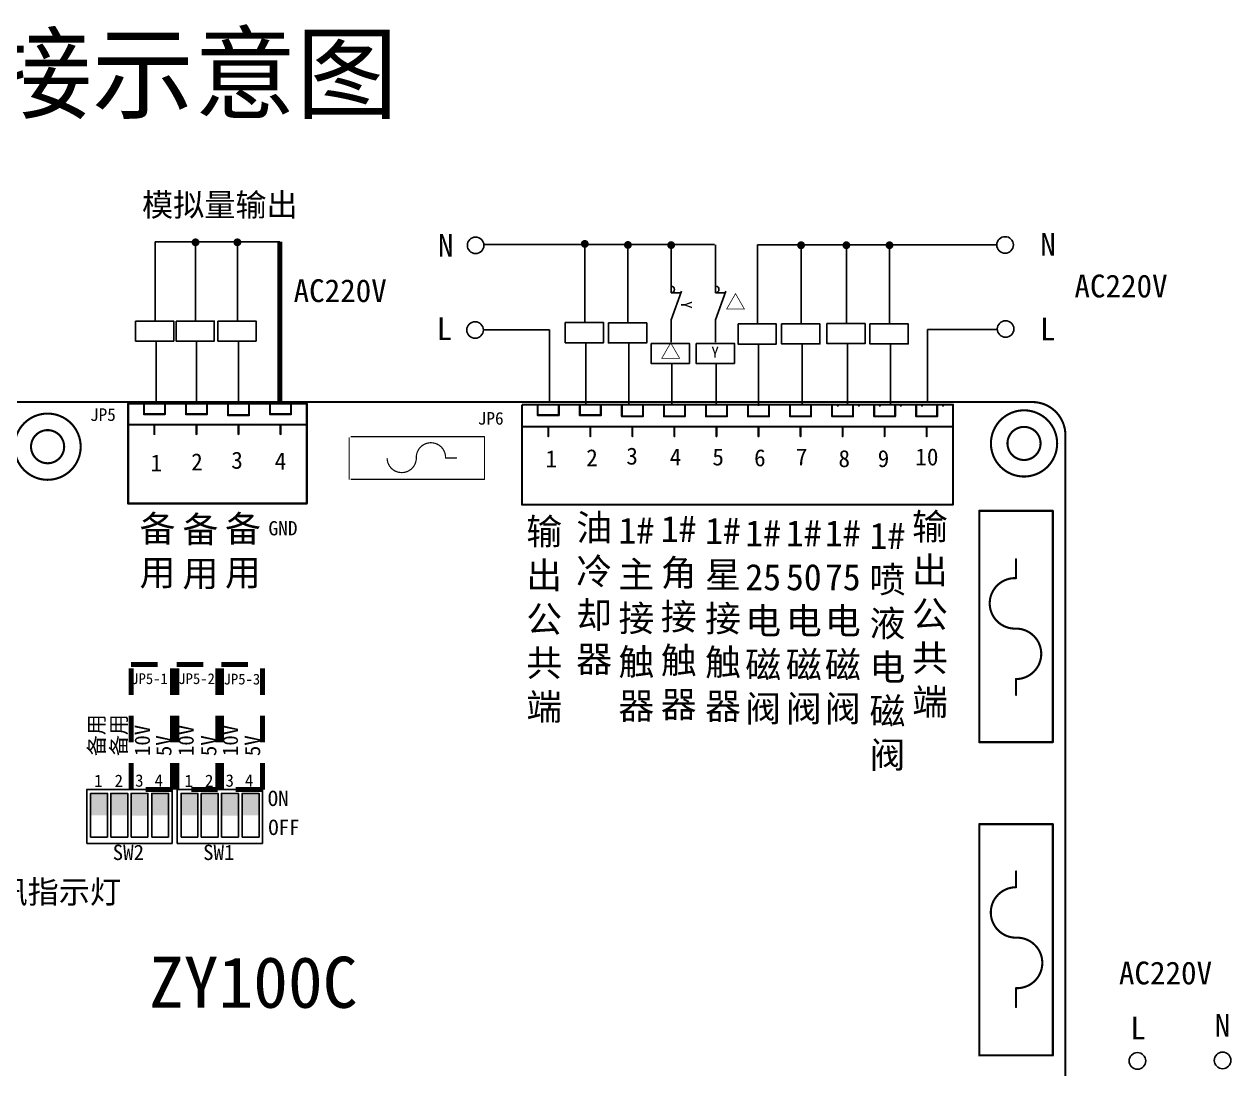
# Model space of a CAD drawing. Extents: x -2.3 to 11.6, y 27.8 to 37.8.
# Drawn here: x 5.88 to 11.62, y 32.8 to 37.77 of the extents above; entities that cross this region are included whole.
import ezdxf
from ezdxf.enums import TextEntityAlignment as Align

# ---------------------------------------------------------------- set-up
doc = ezdxf.new("R2010")
doc.units = 0
doc.header["$MEASUREMENT"] = 0
doc.linetypes.add('ACAD_ISO07W100', pattern=[3, 0, -3])
doc.linetypes.add('HIDDEN2', pattern=[0.1875, 0.125, -0.0625])
doc.layers.get('0').update_dxf_attribs({"linetype": 'CONTINUOUS'})
for name, color, linetype in [('BOTTOMSOLDER', 250, 'CONTINUOUS'), ('KEEPOUTLAYER', 250, 'CONTINUOUS'), ('MECHANICAL1', 251, 'CONTINUOUS'), ('TOPOVERLAY', 250, 'CONTINUOUS')]:
    doc.layers.add(name, color=color, linetype=linetype)
doc.styles.add('宋体', font='')
doc.styles.get('宋体').set_extended_font_data('SimSun')

msp = doc.modelspace()

# ---------------------------------------------------------------- hatches: boundary and pattern name
h = msp.add_hatch(color=256)
edge = h.paths.add_edge_path()
edge.add_arc((6.6966, 36.7361), 0.0189, 180, 540)
h = msp.add_hatch(color=256)
edge = h.paths.add_edge_path()
edge.add_arc((6.8957, 36.7361), 0.0189, 180, 540)
h = msp.add_hatch(color=256)
edge = h.paths.add_edge_path()
edge.add_arc((8.5484, 36.7286), 0.0189, 180, 540)
h = msp.add_hatch(color=256)
edge = h.paths.add_edge_path()
edge.add_arc((8.7534, 36.7236), 0.0189, 180, 540)
h = msp.add_hatch(color=256)
edge = h.paths.add_edge_path()
edge.add_arc((8.9592, 36.7228), 0.0189, 180, 540)
h = msp.add_hatch(color=256)
edge = h.paths.add_edge_path()
edge.add_arc((9.5773, 36.7223), 0.0189, 180, 540)
h = msp.add_hatch(color=256)
edge = h.paths.add_edge_path()
edge.add_arc((9.7927, 36.7223), 0.0189, 180, 540)
h = msp.add_hatch(color=256)
edge = h.paths.add_edge_path()
edge.add_arc((9.9978, 36.7223), 0.0189, 180, 540)
for points in [[(6.1964, 34.1086), (6.2766, 34.1086), (6.2766, 34.0105), (6.1964, 34.0105)], [(6.2942, 34.109), (6.3743, 34.109), (6.3743, 34.0109), (6.2942, 34.0109)], [(6.3899, 34.1081), (6.4701, 34.1081), (6.4701, 34.01), (6.3899, 34.01)], [(6.4882, 34.1085), (6.5684, 34.1085), (6.5684, 34.0104), (6.4882, 34.0104)], [(6.6264, 34.1086), (6.7066, 34.1086), (6.7066, 34.0105), (6.6264, 34.0105)], [(6.7241, 34.109), (6.8043, 34.109), (6.8043, 34.0109), (6.7241, 34.0109)], [(6.8199, 34.1081), (6.9001, 34.1081), (6.9001, 34.01), (6.8199, 34.01)], [(6.9182, 34.1085), (6.9983, 34.1085), (6.9983, 34.0104), (6.9182, 34.0104)]]:
    msp.add_hatch(color=256).paths.add_polyline_path(points)

# ---------------------------------------------------------------- linework, layer by layer
at = {"color": 0}
for p, q in [((8.959, 36.7243), (8.959, 36.4966)), ((9.1705, 36.7243), (9.1705, 36.4966)), ((8.959, 36.3681), (9.0083, 36.5037)), ((8.959, 36.4966), (9.0057, 36.4966)), ((9.1705, 36.3681), (9.2197, 36.5037)), ((9.1705, 36.4966), (9.2172, 36.4966)), ((8.959, 36.3681), (8.959, 36.2605)), ((9.1705, 36.3681), (9.1705, 36.2605))]:
    msp.add_line(p, q, dxfattribs=at)
for p, q in [((6.5841, 34.1338), (6.1772, 34.1338)), ((6.1789, 34.134), (6.1789, 33.8775)), ((6.5858, 34.134), (6.5858, 33.8775)), ((7.0141, 34.1338), (6.6072, 34.1338)), ((6.6088, 34.134), (6.6088, 33.8775)), ((7.0157, 34.134), (7.0157, 33.8775)), ((6.1789, 33.8775), (6.5858, 33.8775)), ((6.1975, 33.9067), (6.2779, 33.9067)), ((6.2936, 33.9067), (6.374, 33.9067)), ((6.39, 33.9067), (6.4704, 33.9067)), ((6.4883, 33.9067), (6.5686, 33.9067)), ((6.6088, 33.8775), (7.0157, 33.8775)), ((6.6275, 33.9067), (6.7079, 33.9067)), ((6.7236, 33.9067), (6.804, 33.9067)), ((6.82, 33.9067), (6.9004, 33.9067)), ((6.9182, 33.9067), (6.9986, 33.9067))]:
    msp.add_line(p, q)
for points in [[(6.1975, 33.9067), (6.1975, 34.1149), (6.2779, 34.1149), (6.2779, 33.9067)], [(6.2936, 33.9067), (6.2936, 34.1149), (6.374, 34.1149), (6.374, 33.9067)], [(6.39, 33.9067), (6.39, 34.1149), (6.4704, 34.1149), (6.4704, 33.9067)], [(6.4883, 33.9067), (6.4883, 34.1149), (6.5686, 34.1149), (6.5686, 33.9067)], [(6.6275, 33.9067), (6.6275, 34.1149), (6.7079, 34.1149), (6.7079, 33.9067)], [(6.7236, 33.9067), (6.7236, 34.1149), (6.804, 34.1149), (6.804, 33.9067)], [(6.82, 33.9067), (6.82, 34.1149), (6.9004, 34.1149), (6.9004, 33.9067)], [(6.9182, 33.9067), (6.9182, 34.1149), (6.9986, 34.1149), (6.9986, 33.9067)]]:
    msp.add_lwpolyline(points)
for centre in [(8.9595, 36.5123), (9.171, 36.5123)]:
    msp.add_arc(centre, 0.0157, 268.26312, 88.26312)
at = {"layer": 'BOTTOMSOLDER', "color": 0, "linetype": 'Continuous'}
for p, q in [((7.098, 36.7391), (6.504, 36.7377)), ((6.504, 36.7377), (6.504, 36.361)), ((6.6964, 36.7377), (6.6964, 36.361)), ((6.8956, 36.7377), (6.8956, 36.361)), ((9.1649, 36.7252), (8.068, 36.7252)), ((8.5482, 36.7302), (8.5482, 36.3535)), ((8.7532, 36.7288), (8.7532, 36.3521)), ((9.3699, 36.7238), (10.5077, 36.7238)), ((9.3699, 36.7238), (9.3699, 36.3471)), ((9.5772, 36.7244), (9.5772, 36.3477)), ((9.7926, 36.7258), (9.7926, 36.3491)), ((9.9976, 36.7244), (9.9976, 36.3478)), ((8.0675, 36.3199), (8.3806, 36.3199)), ((8.3806, 36.3199), (8.3806, 35.9765)), ((10.1783, 36.3211), (10.1783, 35.9765)), ((10.5077, 36.3211), (10.1783, 36.3211)), ((6.509, 35.9727), (6.509, 36.2629)), ((6.7014, 35.9727), (6.7014, 36.2629)), ((6.9006, 35.9727), (6.9006, 36.2629)), ((8.5532, 35.9652), (8.5532, 36.2554)), ((8.7582, 35.9639), (8.7582, 36.2541)), ((9.3749, 35.9589), (9.3749, 36.2491)), ((9.5822, 35.9595), (9.5822, 36.2497)), ((9.7976, 35.9609), (9.7976, 36.2511)), ((10.0026, 35.9595), (10.0026, 36.2497)), ((8.9626, 35.9601), (8.9626, 36.1599)), ((9.1739, 35.96), (9.1739, 36.1599))]:
    msp.add_line(p, q, dxfattribs=at)
at = {"layer": 'BOTTOMSOLDER', "color": 0, "linetype": 'Continuous', "lineweight": 80}
msp.add_lwpolyline([(7.098, 35.9765), (7.098, 36.7391)], dxfattribs=at)
at = {"layer": 'BOTTOMSOLDER', "color": 0, "linetype": 'Continuous'}
for points in [[(6.4114, 36.3616), (6.5934, 36.3616), (6.5934, 36.2663), (6.4114, 36.2663)], [(6.6038, 36.3616), (6.7858, 36.3616), (6.7858, 36.2663), (6.6038, 36.2663)], [(6.803, 36.3616), (6.985, 36.3616), (6.985, 36.2663), (6.803, 36.2663)], [(8.4556, 36.3541), (8.6377, 36.3541), (8.6377, 36.2588), (8.4556, 36.2588)], [(8.6606, 36.3528), (8.8427, 36.3528), (8.8427, 36.2574), (8.6606, 36.2574)], [(9.2773, 36.3478), (9.4593, 36.3478), (9.4593, 36.2524), (9.2773, 36.2524)], [(9.4846, 36.3484), (9.6666, 36.3484), (9.6666, 36.253), (9.4846, 36.253)], [(9.7, 36.3498), (9.882, 36.3498), (9.882, 36.2544), (9.7, 36.2544)], [(9.905, 36.3484), (10.087, 36.3484), (10.087, 36.2531), (9.905, 36.2531)], [(8.8637, 36.2552), (9.0458, 36.2552), (9.0458, 36.1599), (8.8637, 36.1599)], [(9.0778, 36.2552), (9.2599, 36.2552), (9.2599, 36.1599), (9.0778, 36.1599)]]:
    msp.add_lwpolyline(points, close=True, dxfattribs=at)
at = {"layer": 'BOTTOMSOLDER', "color": 0, "linetype": 'HIDDEN2', "lineweight": 80}
for points in [[(6.5848, 34.1338), (6.3907, 34.1338), (6.3907, 34.7286), (6.5865, 34.7286)], [(6.5865, 34.134), (6.5865, 34.7286)], [(6.8017, 34.1338), (6.6076, 34.1338), (6.6076, 34.7286), (6.8034, 34.7286)], [(6.8034, 34.134), (6.8034, 34.7286)], [(7.0141, 34.1338), (6.82, 34.1338), (6.82, 34.7286), (7.0157, 34.7286)], [(7.0157, 34.134), (7.0157, 34.7286)]]:
    msp.add_lwpolyline(points, dxfattribs=at)
at = {"layer": 'BOTTOMSOLDER', "color": 0, "linetype": 'Continuous'}
for centre in [(8.0291, 36.7218), (10.5478, 36.7235), (8.0266, 36.3191), (10.5502, 36.3239), (11.1773, 32.8426), (11.5823, 32.8453)]:
    msp.add_circle(centre, 0.0395, dxfattribs=at)
at = {"layer": 'KEEPOUTLAYER', "color": 0, "const_width": 0.01}
for points in [[(-0.2577, 35.9765), (10.6797, 35.9765)], [(10.8346, 31.2127), (10.8346, 35.819)]]:
    msp.add_lwpolyline(points, dxfattribs=at)
at = {"layer": 'KEEPOUTLAYER', "color": 0}
for points, const_width in [([(10.7953, 35.7796, 1), (10.4803, 35.7796, 1)], 0.01), ([(10.6747, 35.9765, 1), (10.6797, 35.9765, 1)], 0.005), ([(10.6747, 35.9765, 1), (10.6797, 35.9765, 1)], 0.005), ([(6.1503, 35.7641, 1), (5.8353, 35.7641, 1)], 0.01), ([(10.8321, 35.819, 1), (10.8371, 35.819, 1)], 0.005), ([(10.8321, 35.819, 1), (10.8371, 35.819, 1)], 0.005), ([(10.4778, 35.7796, 1), (10.4828, 35.7796, 1)], 0.005), ([(10.7928, 35.7796, 1), (10.7978, 35.7796, 1)], 0.005)]:
    msp.add_lwpolyline(points, format="xyb", close=True, dxfattribs=dict(at, const_width=const_width))
at = {"layer": 'KEEPOUTLAYER', "color": 0, "const_width": 0.01}
msp.add_lwpolyline([(10.6772, 35.9765, -0.414214), (10.8346, 35.819)], format="xyb", dxfattribs=at)
at = {"layer": 'MECHANICAL1', "color": 0}
for points, const_width in [([(6.0716, 35.7641, 1), (5.9141, 35.7641, 1)], 0.01), ([(10.7165, 35.7796, 1), (10.5591, 35.7796, 1)], 0.01), ([(10.5566, 35.7796, 1), (10.5616, 35.7796, 1)], 0.005), ([(10.714, 35.7796, 1), (10.719, 35.7796, 1)], 0.005)]:
    msp.add_lwpolyline(points, format="xyb", close=True, dxfattribs=dict(at, const_width=const_width))
at = {"layer": 'TOPOVERLAY', "color": 0}
for points, const_width in [([(6.3735, 35.9689, 1), (6.3785, 35.9689, 1)], 0.005), ([(6.3735, 35.9689, 1), (6.3785, 35.9689, 1)], 0.005), ([(6.4485, 35.9689, 1), (6.4535, 35.9689, 1)], 0.005), ([(6.5485, 35.9689, 1), (6.5535, 35.9689, 1)], 0.005), ([(6.6485, 35.9689, 1), (6.6535, 35.9689, 1)], 0.005), ([(6.7485, 35.9689, 1), (6.7535, 35.9689, 1)], 0.005), ([(6.8485, 35.9639, 1), (6.8535, 35.9639, 1)], 0.005), ([(6.9485, 35.9639, 1), (6.9535, 35.9639, 1)], 0.005), ([(7.0485, 35.9689, 1), (7.0535, 35.9689, 1)], 0.005), ([(7.1485, 35.9689, 1), (7.1535, 35.9689, 1)], 0.005), ([(7.2235, 35.9689, 1), (7.2285, 35.9689, 1)], 0.005), ([(7.2235, 35.9689, 1), (7.2285, 35.9689, 1)], 0.005), ([(8.8222, 35.9589, 1), (8.8272, 35.9589, 1)], 0.005), ([(8.9222, 35.9589, 1), (8.9272, 35.9589, 1)], 0.005), ([(9.0222, 35.9589, 1), (9.0272, 35.9589, 1)], 0.005), ([(9.1222, 35.9589, 1), (9.1272, 35.9589, 1)], 0.005), ([(9.2222, 35.9589, 1), (9.2272, 35.9589, 1)], 0.005), ([(9.3222, 35.9589, 1), (9.3272, 35.9589, 1)], 0.005), ([(9.4222, 35.9589, 1), (9.4272, 35.9589, 1)], 0.005), ([(9.5222, 35.9589, 1), (9.5272, 35.9589, 1)], 0.005), ([(9.6222, 35.9589, 1), (9.6272, 35.9589, 1)], 0.005), ([(9.7494, 35.9589, 1), (9.7544, 35.9589, 1)], 0.005), ([(9.8494, 35.9589, 1), (9.8544, 35.9589, 1)], 0.005), ([(9.9494, 35.9589, 1), (9.9544, 35.9589, 1)], 0.005), ([(10.0494, 35.9589, 1), (10.0544, 35.9589, 1)], 0.005), ([(10.1494, 35.9589, 1), (10.1544, 35.9589, 1)], 0.005), ([(10.2494, 35.9589, 1), (10.2544, 35.9589, 1)], 0.005), ([(10.2972, 35.9645, 1), (10.3022, 35.9645, 1)], 0.005), ([(10.2972, 35.9645, 1), (10.3022, 35.9645, 1)], 0.005), ([(6.4485, 35.9189, 1), (6.4535, 35.9189, 1)], 0.005), ([(6.4485, 35.9189, 1), (6.4535, 35.9189, 1)], 0.005), ([(6.5485, 35.9189, 1), (6.5535, 35.9189, 1)], 0.005), ([(6.5485, 35.9189, 1), (6.5535, 35.9189, 1)], 0.005), ([(6.6485, 35.9189, 1), (6.6535, 35.9189, 1)], 0.005), ([(6.6485, 35.9189, 1), (6.6535, 35.9189, 1)], 0.005), ([(6.7485, 35.9189, 1), (6.7535, 35.9189, 1)], 0.005), ([(6.7485, 35.9189, 1), (6.7535, 35.9189, 1)], 0.005), ([(6.8485, 35.9139, 1), (6.8535, 35.9139, 1)], 0.005), ([(6.8485, 35.9139, 1), (6.8535, 35.9139, 1)], 0.005), ([(6.9485, 35.9139, 1), (6.9535, 35.9139, 1)], 0.005), ([(6.9485, 35.9139, 1), (6.9535, 35.9139, 1)], 0.005), ([(7.0485, 35.9189, 1), (7.0535, 35.9189, 1)], 0.005), ([(7.0485, 35.9189, 1), (7.0535, 35.9189, 1)], 0.005), ([(7.1485, 35.9189, 1), (7.1535, 35.9189, 1)], 0.005), ([(7.1485, 35.9189, 1), (7.1535, 35.9189, 1)], 0.005), ([(8.3222, 35.9139, 1), (8.3272, 35.9139, 1)], 0.005), ([(8.3222, 35.9139, 1), (8.3272, 35.9139, 1)], 0.005), ([(8.4222, 35.9139, 1), (8.4272, 35.9139, 1)], 0.005), ([(8.4222, 35.9139, 1), (8.4272, 35.9139, 1)], 0.005), ([(8.5222, 35.9139, 1), (8.5272, 35.9139, 1)], 0.005), ([(8.5222, 35.9139, 1), (8.5272, 35.9139, 1)], 0.005), ([(8.6222, 35.9139, 1), (8.6272, 35.9139, 1)], 0.005), ([(8.6222, 35.9139, 1), (8.6272, 35.9139, 1)], 0.005), ([(8.7222, 35.9089, 1), (8.7272, 35.9089, 1)], 0.005), ([(8.7222, 35.9089, 1), (8.7272, 35.9089, 1)], 0.005), ([(8.8222, 35.9089, 1), (8.8272, 35.9089, 1)], 0.005), ([(8.8222, 35.9089, 1), (8.8272, 35.9089, 1)], 0.005), ([(8.9222, 35.9089, 1), (8.9272, 35.9089, 1)], 0.005), ([(8.9222, 35.9089, 1), (8.9272, 35.9089, 1)], 0.005), ([(9.0222, 35.9089, 1), (9.0272, 35.9089, 1)], 0.005), ([(9.0222, 35.9089, 1), (9.0272, 35.9089, 1)], 0.005), ([(9.1222, 35.9089, 1), (9.1272, 35.9089, 1)], 0.005), ([(9.1222, 35.9089, 1), (9.1272, 35.9089, 1)], 0.005), ([(9.2222, 35.9089, 1), (9.2272, 35.9089, 1)], 0.005), ([(9.2222, 35.9089, 1), (9.2272, 35.9089, 1)], 0.005), ([(9.3222, 35.9089, 1), (9.3272, 35.9089, 1)], 0.005), ([(9.3222, 35.9089, 1), (9.3272, 35.9089, 1)], 0.005), ([(9.4222, 35.9089, 1), (9.4272, 35.9089, 1)], 0.005), ([(9.4222, 35.9089, 1), (9.4272, 35.9089, 1)], 0.005), ([(9.5222, 35.9089, 1), (9.5272, 35.9089, 1)], 0.005), ([(9.5222, 35.9089, 1), (9.5272, 35.9089, 1)], 0.005), ([(9.6222, 35.9089, 1), (9.6272, 35.9089, 1)], 0.005), ([(9.6222, 35.9089, 1), (9.6272, 35.9089, 1)], 0.005), ([(9.7222, 35.9089, 1), (9.7272, 35.9089, 1)], 0.005), ([(9.7222, 35.9089, 1), (9.7272, 35.9089, 1)], 0.005), ([(9.8222, 35.9089, 1), (9.8272, 35.9089, 1)], 0.005), ([(9.8222, 35.9089, 1), (9.8272, 35.9089, 1)], 0.005), ([(9.9222, 35.9089, 1), (9.9272, 35.9089, 1)], 0.005), ([(9.9222, 35.9089, 1), (9.9272, 35.9089, 1)], 0.005), ([(10.0222, 35.9089, 1), (10.0272, 35.9089, 1)], 0.005), ([(10.0222, 35.9089, 1), (10.0272, 35.9089, 1)], 0.005), ([(10.1222, 35.9089, 1), (10.1272, 35.9089, 1)], 0.005), ([(10.1222, 35.9089, 1), (10.1272, 35.9089, 1)], 0.005), ([(10.2222, 35.9089, 1), (10.2272, 35.9089, 1)], 0.005), ([(10.2222, 35.9089, 1), (10.2272, 35.9089, 1)], 0.005), ([(6.3735, 35.8689, 1), (6.3785, 35.8689, 1)], 0.005), ([(6.4985, 35.8689, 1), (6.5035, 35.8689, 1)], 0.005), ([(6.4985, 35.8239, 1), (6.5035, 35.8239, 1)], 0.005), ([(6.6985, 35.8689, 1), (6.7035, 35.8689, 1)], 0.005), ([(6.6985, 35.8239, 1), (6.7035, 35.8239, 1)], 0.005), ([(6.8985, 35.8689, 1), (6.9035, 35.8689, 1)], 0.005), ([(6.8985, 35.8239, 1), (6.9035, 35.8239, 1)], 0.005), ([(7.0985, 35.8689, 1), (7.1035, 35.8689, 1)], 0.005), ([(7.0985, 35.8239, 1), (7.1035, 35.8239, 1)], 0.005), ([(7.2235, 35.8689, 1), (7.2285, 35.8689, 1)], 0.005), ([(8.2472, 35.8589, 1), (8.2522, 35.8589, 1)], 0.005), ([(8.3722, 35.8589, 1), (8.3772, 35.8589, 1)], 0.005), ([(8.5722, 35.8589, 1), (8.5772, 35.8589, 1)], 0.005), ([(8.7722, 35.8589, 1), (8.7772, 35.8589, 1)], 0.005), ([(8.9722, 35.8589, 1), (8.9772, 35.8589, 1)], 0.005), ([(9.0472, 35.8589, 1), (9.0522, 35.8589, 1)], 0.005), ([(9.0972, 35.8589, 1), (9.1022, 35.8589, 1)], 0.005), ([(9.1722, 35.8589, 1), (9.1772, 35.8589, 1)], 0.005), ([(9.3722, 35.8589, 1), (9.3772, 35.8589, 1)], 0.005), ([(9.5722, 35.8589, 1), (9.5772, 35.8589, 1)], 0.005), ([(9.7722, 35.8589, 1), (9.7772, 35.8589, 1)], 0.005), ([(9.9722, 35.8589, 1), (9.9772, 35.8589, 1)], 0.005), ([(10.1722, 35.8589, 1), (10.1772, 35.8589, 1)], 0.005), ([(10.2972, 35.8589, 1), (10.3022, 35.8589, 1)], 0.005), ([(10.8321, 35.834, 1), (10.8371, 35.834, 1)], 0.005), ([(8.0697, 35.8118, 1), (8.0726, 35.8118, 1)], 0.00289), ([(8.0697, 35.8118, 1), (8.0726, 35.8118, 1)], 0.00289), ([(8.3722, 35.8139, 1), (8.3772, 35.8139, 1)], 0.005), ([(8.5722, 35.8139, 1), (8.5772, 35.8139, 1)], 0.005), ([(8.7722, 35.8139, 1), (8.7772, 35.8139, 1)], 0.005), ([(8.9722, 35.8139, 1), (8.9772, 35.8139, 1)], 0.005), ([(9.1722, 35.8139, 1), (9.1772, 35.8139, 1)], 0.005), ([(9.3722, 35.8139, 1), (9.3772, 35.8139, 1)], 0.005), ([(9.5722, 35.8139, 1), (9.5772, 35.8139, 1)], 0.005), ([(9.7722, 35.8139, 1), (9.7772, 35.8139, 1)], 0.005), ([(9.9722, 35.8139, 1), (9.9772, 35.8139, 1)], 0.005), ([(10.1722, 35.8139, 1), (10.1772, 35.8139, 1)], 0.005), ([(7.7455, 35.7104, 1), (7.7484, 35.7104, 1)], 0.00289), ([(7.7455, 35.7104, 1), (7.7484, 35.7104, 1)], 0.00289), ([(7.8844, 35.7104, 1), (7.8873, 35.7104, 1)], 0.00289), ([(7.8844, 35.7104, 1), (7.8873, 35.7104, 1)], 0.00289), ([(7.9365, 35.7104, 1), (7.9394, 35.7104, 1)], 0.00289), ([(8.0697, 35.6091, 1), (8.0726, 35.6091, 1)], 0.00289), ([(8.0697, 35.6091, 1), (8.0726, 35.6091, 1)], 0.00289), ([(6.3735, 35.4939, 1), (6.3785, 35.4939, 1)], 0.005), ([(6.3735, 35.4939, 1), (6.3785, 35.4939, 1)], 0.005), ([(7.2235, 35.4939, 1), (7.2285, 35.4939, 1)], 0.005), ([(7.2235, 35.4939, 1), (7.2285, 35.4939, 1)], 0.005), ([(8.2472, 35.4889, 1), (8.2522, 35.4889, 1)], 0.005), ([(8.2472, 35.4889, 1), (8.2522, 35.4889, 1)], 0.005), ([(10.2972, 35.4889, 1), (10.3022, 35.4889, 1)], 0.005), ([(10.2972, 35.4889, 1), (10.3022, 35.4889, 1)], 0.005), ([(10.4222, 35.4589, 1), (10.4272, 35.4589, 1)], 0.005), ([(10.4222, 35.4589, 1), (10.4272, 35.4589, 1)], 0.005), ([(10.7722, 35.4589, 1), (10.7772, 35.4589, 1)], 0.005), ([(10.7722, 35.4589, 1), (10.7772, 35.4589, 1)], 0.005), ([(10.5972, 35.2289, 1), (10.6022, 35.2289, 1)], 0.005), ([(10.5972, 35.1389, 1), (10.6022, 35.1389, 1)], 0.005), ([(10.5972, 35.1389, 1), (10.6022, 35.1389, 1)], 0.005), ([(10.5972, 34.8989, 1), (10.6022, 34.8989, 1)], 0.005), ([(10.5972, 34.8989, 1), (10.6022, 34.8989, 1)], 0.005), ([(10.5972, 34.6589, 1), (10.6022, 34.6589, 1)], 0.005), ([(10.5972, 34.6589, 1), (10.6022, 34.6589, 1)], 0.005), ([(10.5972, 34.5839, 1), (10.6022, 34.5839, 1)], 0.005), ([(10.4222, 34.3589, 1), (10.4272, 34.3589, 1)], 0.005), ([(10.4222, 34.3589, 1), (10.4272, 34.3589, 1)], 0.005), ([(10.7722, 34.3589, 1), (10.7772, 34.3589, 1)], 0.005), ([(10.7722, 34.3589, 1), (10.7772, 34.3589, 1)], 0.005), ([(10.4222, 33.9689, 1), (10.4272, 33.9689, 1)], 0.005), ([(10.4222, 33.9689, 1), (10.4272, 33.9689, 1)], 0.005), ([(10.7722, 33.9689, 1), (10.7772, 33.9689, 1)], 0.005), ([(10.7722, 33.9689, 1), (10.7772, 33.9689, 1)], 0.005), ([(10.5972, 33.7439, 1), (10.6022, 33.7439, 1)], 0.005), ([(10.5972, 33.6689, 1), (10.6022, 33.6689, 1)], 0.005), ([(10.5972, 33.6689, 1), (10.6022, 33.6689, 1)], 0.005), ([(10.5972, 33.4289, 1), (10.6022, 33.4289, 1)], 0.005), ([(10.5972, 33.4289, 1), (10.6022, 33.4289, 1)], 0.005), ([(10.5972, 33.1889, 1), (10.6022, 33.1889, 1)], 0.005), ([(10.5972, 33.1889, 1), (10.6022, 33.1889, 1)], 0.005), ([(10.5972, 33.0989, 1), (10.6022, 33.0989, 1)], 0.005), ([(10.4222, 32.8689, 1), (10.4272, 32.8689, 1)], 0.005), ([(10.4222, 32.8689, 1), (10.4272, 32.8689, 1)], 0.005), ([(10.7722, 32.8689, 1), (10.7772, 32.8689, 1)], 0.005), ([(10.7722, 32.8689, 1), (10.7772, 32.8689, 1)], 0.005)]:
    msp.add_lwpolyline(points, format="xyb", close=True, dxfattribs=dict(at, const_width=const_width))
for points, const_width in [([(6.376, 35.9689), (7.226, 35.9689)], 0.01), ([(6.376, 35.4939), (6.376, 35.9689)], 0.01), ([(6.451, 35.9189), (6.451, 35.9689)], 0.01), ([(6.551, 35.9189), (6.551, 35.9689)], 0.01), ([(6.651, 35.9189), (6.651, 35.9689)], 0.01), ([(6.751, 35.9189), (6.751, 35.9689)], 0.01), ([(6.851, 35.9139), (6.851, 35.9639)], 0.01), ([(6.951, 35.9139), (6.951, 35.9639)], 0.01), ([(7.051, 35.9189), (7.051, 35.9689)], 0.01), ([(7.151, 35.9189), (7.151, 35.9689)], 0.01), ([(7.226, 35.4939), (7.226, 35.9689)], 0.01), ([(8.2497, 35.9639), (10.2997, 35.9639)], 0.01), ([(8.2497, 35.4889), (8.2497, 35.9639)], 0.01), ([(8.3247, 35.9139), (8.3247, 35.9639)], 0.01), ([(8.4247, 35.9139), (8.4247, 35.9639)], 0.01), ([(8.5247, 35.9139), (8.5247, 35.9639)], 0.01), ([(8.6247, 35.9139), (8.6247, 35.9639)], 0.01), ([(8.7247, 35.9089), (8.7247, 35.9589)], 0.01), ([(8.8247, 35.9089), (8.8247, 35.9589)], 0.01), ([(8.9247, 35.9089), (8.9247, 35.9589)], 0.01), ([(9.0247, 35.9089), (9.0247, 35.9589)], 0.01), ([(9.1247, 35.9089), (9.1247, 35.9589)], 0.01), ([(9.2247, 35.9089), (9.2247, 35.9589)], 0.01), ([(9.3247, 35.9089), (9.3247, 35.9589)], 0.01), ([(9.4247, 35.9089), (9.4247, 35.9589)], 0.01), ([(9.5247, 35.9089), (9.5247, 35.9589)], 0.01), ([(9.6247, 35.9089), (9.6247, 35.9589)], 0.01), ([(9.7247, 35.9089), (9.7247, 35.9589)], 0.01), ([(9.8247, 35.9089), (9.8247, 35.9589)], 0.01), ([(9.9247, 35.9089), (9.9247, 35.9589)], 0.01), ([(10.0247, 35.9089), (10.0247, 35.9589)], 0.01), ([(10.1247, 35.9089), (10.1247, 35.9589)], 0.01), ([(10.2247, 35.9089), (10.2247, 35.9589)], 0.01), ([(10.2997, 35.4889), (10.2997, 35.9639)], 0.01), ([(6.451, 35.9189), (6.551, 35.9189)], 0.01), ([(6.651, 35.9189), (6.751, 35.9189)], 0.01), ([(6.851, 35.9139), (6.951, 35.9139)], 0.01), ([(7.051, 35.9189), (7.151, 35.9189)], 0.01), ([(8.3247, 35.9139), (8.4247, 35.9139)], 0.01), ([(8.5247, 35.9139), (8.6247, 35.9139)], 0.01), ([(8.7247, 35.9089), (8.8247, 35.9089)], 0.01), ([(8.9247, 35.9089), (9.0247, 35.9089)], 0.01), ([(9.1247, 35.9089), (9.2247, 35.9089)], 0.01), ([(9.3247, 35.9089), (9.4247, 35.9089)], 0.01), ([(9.5247, 35.9089), (9.6247, 35.9089)], 0.01), ([(9.7247, 35.9089), (9.8247, 35.9089)], 0.01), ([(9.9247, 35.9089), (10.0247, 35.9089)], 0.01), ([(10.1247, 35.9089), (10.2247, 35.9089)], 0.01), ([(6.376, 35.8689), (7.226, 35.8689)], 0.01), ([(6.501, 35.8239), (6.501, 35.8689)], 0.01), ([(6.701, 35.8239), (6.701, 35.8689)], 0.01), ([(6.901, 35.8239), (6.901, 35.8689)], 0.01), ([(7.101, 35.8239), (7.101, 35.8689)], 0.01), ([(8.2497, 35.8589), (9.0997, 35.8589)], 0.01), ([(8.3747, 35.8139), (8.3747, 35.8589)], 0.01), ([(8.5747, 35.8139), (8.5747, 35.8589)], 0.01), ([(8.7747, 35.8139), (8.7747, 35.8589)], 0.01), ([(8.9747, 35.8139), (8.9747, 35.8589)], 0.01), ([(9.0497, 35.8589), (10.2997, 35.8589)], 0.01), ([(9.1747, 35.8139), (9.1747, 35.8589)], 0.01), ([(9.3747, 35.8139), (9.3747, 35.8589)], 0.01), ([(9.5747, 35.8139), (9.5747, 35.8589)], 0.01), ([(9.7747, 35.8139), (9.7747, 35.8589)], 0.01), ([(9.9747, 35.8139), (9.9747, 35.8589)], 0.01), ([(10.1747, 35.8139), (10.1747, 35.8589)], 0.01), ([(7.4274, 35.6066), (7.4274, 35.8092)], 0.00579), ([(7.4343, 35.8118), (8.0711, 35.8118)], 0.00579), ([(8.0711, 35.6091), (8.0711, 35.8118)], 0.00579), ([(7.8859, 35.7104), (7.938, 35.7104)], 0.00579), ([(7.4343, 35.6091), (8.0711, 35.6091)], 0.00579), ([(6.376, 35.4939), (7.226, 35.4939)], 0.01), ([(8.2497, 35.4889), (10.2997, 35.4889)], 0.01), ([(10.4247, 35.4589), (10.7747, 35.4589)], 0.01), ([(10.4247, 34.3589), (10.4247, 35.4589)], 0.01), ([(10.7747, 34.3589), (10.7747, 35.4589)], 0.01), ([(10.5997, 35.1389), (10.5997, 35.2289)], 0.01), ([(10.5997, 34.5839), (10.5997, 34.6589)], 0.01), ([(10.4247, 34.3589), (10.7747, 34.3589)], 0.01), ([(10.4247, 32.8689), (10.4247, 33.9689)], 0.01), ([(10.4247, 33.9689), (10.7747, 33.9689)], 0.01), ([(10.7747, 32.8689), (10.7747, 33.9689)], 0.01), ([(10.5997, 33.6689), (10.5997, 33.7439)], 0.01), ([(10.5997, 33.0989), (10.5997, 33.1889)], 0.01), ([(10.4247, 32.8689), (10.7747, 32.8689)], 0.01)]:
    msp.add_lwpolyline(points, dxfattribs=dict(at, const_width=const_width))
for points, const_width in [([(7.7469, 35.7104, -1.042534), (7.8859, 35.7104)], 0.00579), ([(7.7469, 35.7104, -1), (7.608, 35.7104)], 0.00579), ([(10.5997, 34.8989, -1.042534), (10.5997, 35.1389)], 0.01), ([(10.5997, 34.8989, -1), (10.5997, 34.6589)], 0.01), ([(10.5997, 33.4289, -1), (10.5997, 33.6689)], 0.01), ([(10.5997, 33.4289, -1.042534), (10.5997, 33.1889)], 0.01)]:
    msp.add_lwpolyline(points, format="xyb", dxfattribs=dict(at, const_width=const_width))

# ---------------------------------------------------------------- texts
at = {"linetype": 'ACAD_ISO07W100'}
msp.add_text('Y', height=0.0532, rotation=270, dxfattribs=at).set_placement((9.0055, 36.4568))
msp.add_text('Y', height=0.0532, dxfattribs=at).set_placement((9.1502, 36.1869))
at = {"linetype": 'ACAD_ISO07W100', "style": '宋体'}
for s, height, p in [('JP5-1', 0.05111, (6.3908, 34.6352)), ('JP5-2', 0.05111, (6.6148, 34.6352)), ('JP5-3', 0.05111, (6.8302, 34.6331)), ('ON', 0.07301, (7.04, 34.0549)), ('OFF', 0.07301, (7.0425, 33.9171)), ('SW2', 0.07301, (6.3027, 33.7982)), ('SW1', 0.07301, (6.7327, 33.7982))]:
    msp.add_text(s, height=height, dxfattribs=at).set_placement(p)
for s, p in [('备用', (6.2622, 34.2924)), ('备用', (6.3679, 34.2924)), ('10V', (6.4795, 34.2924)), ('5V', (6.5821, 34.2924)), ('10V', (6.6878, 34.2924)), ('5V', (6.7958, 34.2924)), ('10V', (6.8984, 34.2924)), ('5V', (7.0041, 34.2924))]:
    msp.add_text(s, height=0.07301, rotation=90, dxfattribs=at).set_placement(p)
at = {"linetype": 'ACAD_ISO07W100'}
for s, p in [('1', (6.2546, 34.2045)), ('2', (6.3516, 34.2045)), ('3', (6.4494, 34.2059)), ('4', (6.5421, 34.2064)), ('1', (6.6845, 34.2045)), ('2', (6.7816, 34.2045)), ('3', (6.8794, 34.2059)), ('4', (6.972, 34.2064))]:
    msp.add_text(s, height=0.059, dxfattribs=at).set_placement(p, align=Align.TOP_RIGHT)
at = {"layer": 'BOTTOMSOLDER', "color": 0, "linetype": 'Continuous'}
for s, insert, char_height, width, attachment_point in [('\\pt1.7798;{\\fSimSun|b0|i0|c134|p54;螺杆机.并联.冷库.电气连接示意图}', (0.1371, 37.7176), 0.355954, 9.074357, 1), ('{\\fSimSun|b0|i0|c134|p54;模拟量输出}', (6.4422, 36.9686), 0.108573, 1.019296, 1), ('N', (7.8497, 36.7759), 0.1086, 0.036797, 1), ('N', (10.7151, 36.7809), 0.1086, 0.036797, 1), ('AC220V', (10.8776, 36.5826), 0.10857, 0.036797, 1), ('AC220V', (7.1631, 36.5604), 0.10857, 0.036797, 1), ('{\\fArial|b0|i0|c0|p34;\\H0.875x;△}', (9.2172, 36.4865), 0.080681, 0.027344, 1), ('L', (7.8439, 36.38), 0.1086, 0.036797, 1), ('L', (10.7135, 36.378), 0.1086, 0.036797, 1), ('{\\fArial|b0|i0|c0|p34;\\H0.875x;△}', (8.9088, 36.2525), 0.080681, 0.027344, 1), ('{\\fSimSun|b0|i0|c134|p54;备用}', (6.4305, 35.4371), 0.125, 0.036797, 1), ('{\\fSimSun|b0|i0|c134|p54;备用}', (6.6346, 35.4328), 0.125, 0.036797, 1), ('{\\fSimSun|b0|i0|c134|p54;备用}', (6.8369, 35.4366), 0.125, 0.036797, 1), ('{\\fSimSun|b0|i0|c134|p54;输出公共端}', (8.2699, 35.4232), 0.125, 0.036797, 1), ('{\\fSimSun|b0|i0|c134|p54;油冷却器}', (8.5076, 35.4423), 0.125, 0.036797, 1), ('{\\fSimSun|b0|i0|c134|p54;1#\\P主接触器}', (8.7085, 35.4276), 0.125, 0.036797, 1), ('{\\fSimSun|b0|i0|c134|p54;1#\\P角接触器}', (8.9098, 35.4353), 0.125, 0.036797, 1), ('{\\fSimSun|b0|i0|c134|p54;1#\\P星接触器}', (9.1206, 35.4262), 0.125, 0.036797, 1), ('{\\fSimSun|b0|i0|c134|p54;输出公共端}', (10.1051, 35.4467), 0.125, 0.036797, 1), ('{\\fSimSun|b0|i0|c134|p6;1#\\P25电磁阀}', (9.3969, 34.9287), 0.125, 0.036797, 5), ('{\\fSimSun|b0|i0|c134|p6;1#\\P50电磁阀}', (9.5902, 34.9287), 0.125, 0.036797, 5), ('{\\fSimSun|b0|i0|c134|p6;1#\\P75电磁阀}', (9.7757, 34.9287), 0.125, 0.036797, 5), ('{\\fSimSun|b0|i0|c134|p54;1#喷液电磁阀}', (9.988, 34.8125), 0.125, 0.036797, 5), ('{\\fSimSun|b0|i0|c134|p54;通讯指示灯}', (5.6019, 33.701), 0.108573, 0.796045, 1), ('AC220V', (11.0893, 33.3153), 0.10857, 0.036797, 1), ('N', (11.5448, 33.0667), 0.1086, 0.036797, 1), ('L', (11.1431, 33.0537), 0.1086, 0.036797, 1)]:
    msp.add_mtext(s, dxfattribs=dict(at, insert=insert, char_height=char_height, width=width, attachment_point=attachment_point))
at = {"layer": 'TOPOVERLAY', "color": 0}
for s, height, p in [('JP5', 0.06, (6.1949, 35.8866)), ('JP6', 0.06, (8.0397, 35.8689)), ('1 ', 0.081, (6.4826, 35.6463)), ('2', 0.081, (6.6759, 35.6513)), ('3', 0.081, (6.8666, 35.6593)), ('4', 0.081, (7.0732, 35.6553)), ('1 ', 0.081, (8.3617, 35.666)), ('2', 0.081, (8.555, 35.671)), ('3', 0.081, (8.7457, 35.679)), ('4', 0.081, (8.9523, 35.675)), ('5', 0.081, (9.155, 35.675)), ('6', 0.081, (9.3537, 35.671)), ('7', 0.081, (9.5523, 35.675)), ('8', 0.081, (9.755, 35.6671)), ('9', 0.081, (9.9417, 35.6671)), ('10', 0.081, (10.1205, 35.675)), ('GND', 0.06785, (7.0434, 35.3424)), ('ZY100C', 0.243, (6.4751, 33.0953))]:
    msp.add_text(s, height=height, dxfattribs=at).set_placement(p)

doc.saveas('drawing.dxf')
